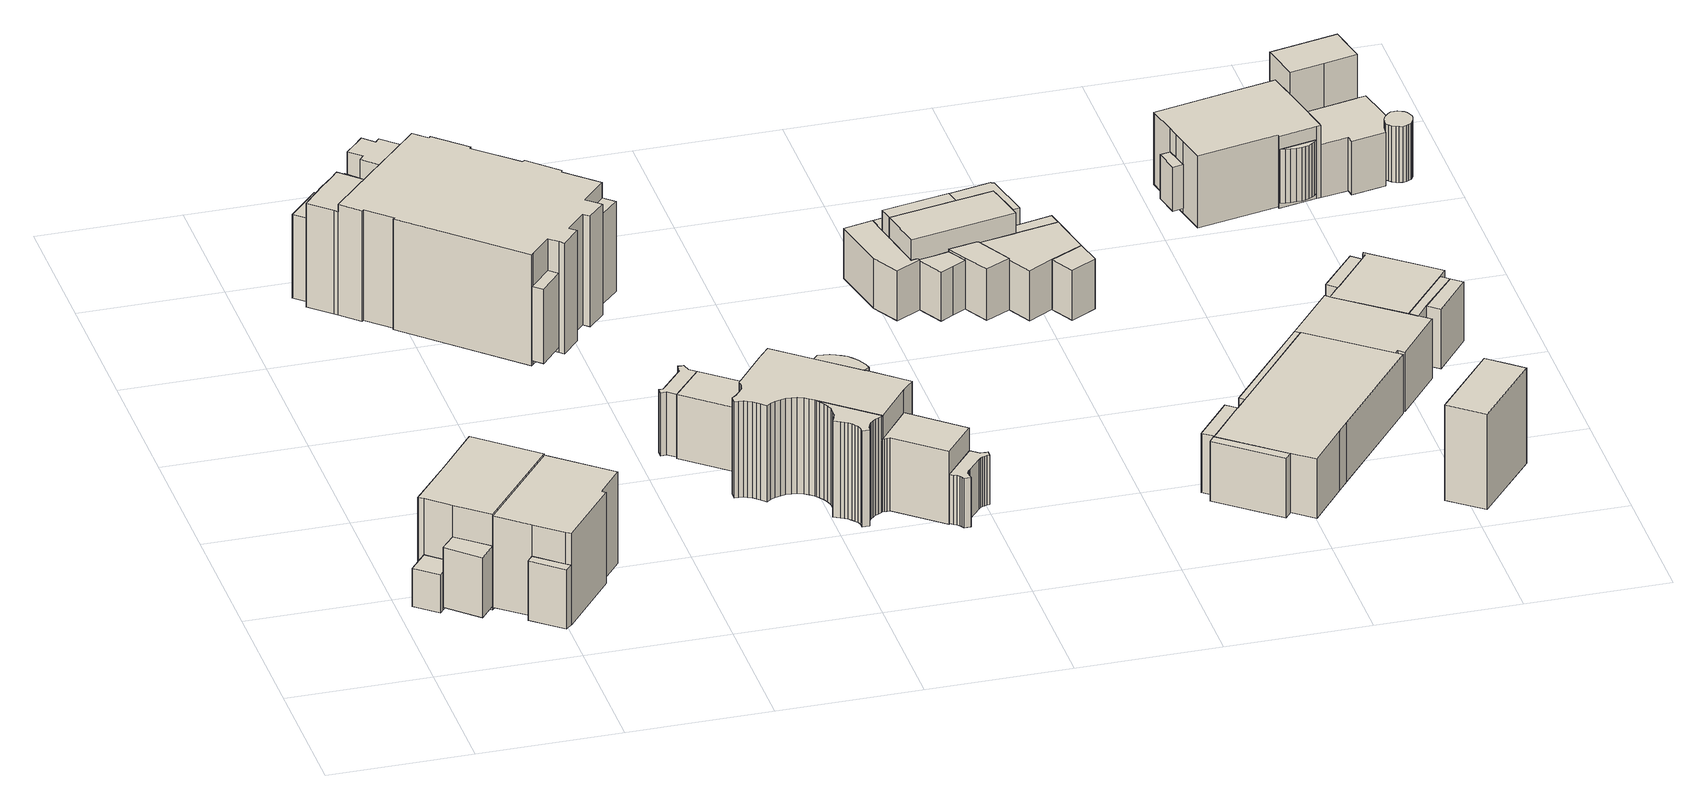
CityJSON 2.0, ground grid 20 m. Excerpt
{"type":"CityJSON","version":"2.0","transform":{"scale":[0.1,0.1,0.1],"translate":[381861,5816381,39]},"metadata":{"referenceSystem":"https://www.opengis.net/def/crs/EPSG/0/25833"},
"CityObjects":{
"building1":{"type":"Building","attributes":{"Gemeindeschluessel":"11000004","BezugspunktDach":"2200","function":"51009_1610","measuredHeight":9.04,"storeysAboveGround":0},"address":[{"country":"Germany","locality":"Berlin"}],"geometry":[{"type":"Solid","lod":"1","boundaries":[[[[0,1,2,3]],[[4,5,6,7]],[[4,7,3,2]],[[5,4,2,1]],[[6,5,1,0]],[[7,6,0,3]]]]}]},
"building2":{"type":"Building","attributes":{"Gemeindeschluessel":"11000004","function":"31001_1010"},"address":[{"country":"Germany","locality":"Berlin","thoroughfareNumber":"22A","thoroughfareName":"Douglasstraße"}],"children":["building2-1","building2-2"]},
"building2-1":{"type":"BuildingPart","attributes":{"BezugspunktDach":"2200","measuredHeight":15.73,"storeysAboveGround":3},"parents":["building2"],"geometry":[{"type":"MultiSurface","lod":"1","boundaries":[[[8,9,10,11,12,13,14]],[[15,16,17,18,19,20,21]],[[15,21,14,13]],[[16,15,13,12]],[[17,16,12,11]],[[18,17,11,10]],[[19,18,10,9]],[[22,23,24,25,20,19,9,8]],[[21,20,8,14]],[[25,24,23,22]]]}]},
"building2-2":{"type":"BuildingPart","attributes":{"BezugspunktDach":"2200","measuredHeight":5.68,"storeysAboveGround":3},"parents":["building2"],"geometry":[{"type":"Solid","lod":"1","boundaries":[[[[26,27,23,22,28]],[[25,24,29,30,31]],[[25,31,28,22]],[[29,24,23,27]],[[30,29,27,26]],[[31,30,26,28]],[[24,25,22,23]]]]}]},
"building3":{"type":"Building","attributes":{"Gemeindeschluessel":"11000004","function":"31001_1010"},"address":[{"country":"Germany","locality":"Berlin","thoroughfareNumber":"22","thoroughfareName":"Douglasstraße"}],"children":["building3-1","building3-2"]},
"building3-1":{"type":"BuildingPart","attributes":{"BezugspunktDach":"2200","measuredHeight":15.35,"storeysAboveGround":3},"parents":["building3"],"geometry":[{"type":"MultiSurface","lod":"1","boundaries":[[[32,33,34,35,36,37,38,39]],[[40,41,42,43,44,45,46,47]],[[40,47,39,38]],[[41,40,38,37]],[[42,41,37,36]],[[43,42,36,35]],[[44,43,35,34]],[[48,49,34,33]],[[45,44,50,51]],[[52,48,51,53,54,46,45,33,32]],[[47,46,32,39]],[[51,50,49,48]],[[54,53,51,48,52]]]}]},
"building3-2":{"type":"BuildingPart","attributes":{"BezugspunktDach":"2200","measuredHeight":8.91,"storeysAboveGround":3},"parents":["building3"],"geometry":[{"type":"MultiSurface","lod":"1","boundaries":[[[55,49,52,56]],[[53,50,57,58]],[[53,58,56,52]],[[57,50,49,55]],[[58,57,55,56]],[[50,51,48,49]],[[53,52,48,51]]]}]},
"building4":{"type":"Building","attributes":{"Gemeindeschluessel":"11000004","function":"31001_1010"},"address":[{"country":"Germany","locality":"Berlin","thoroughfareNumber":"30","thoroughfareName":"Douglasstraße"}],"children":["building4-1","building4-2","building4-3","building4-4","building4-5"]},
"building4-1":{"type":"BuildingPart","attributes":{"BezugspunktDach":"2200","measuredHeight":20.28,"storeysAboveGround":4},"parents":["building4"],"geometry":[{"type":"MultiSurface","lod":"1","boundaries":[[[59,60,61,62,63,64,65,66,67,68,69,70,71,72,73,74,75,76,77,78,79,80,81,82,83,84,85,86,87,88]],[[89,90,91,92,93,94,95,96,97,98,99,100,101,102,103,104,105,106,107,108,109,110,111,112,113,114,115,116,117,118]],[[119,120,88,87]],[[121,90,89,87,86]],[[122,121,86,85]],[[92,91,85,84]],[[93,92,84,83]],[[94,93,83,82]],[[95,94,82,81]],[[96,95,81,80]],[[97,96,80,79]],[[98,97,79,78]],[[99,98,78,77]],[[100,99,77,76]],[[101,100,76,75]],[[102,101,75,74]],[[103,102,74,73]],[[104,103,73,72]],[[105,104,72,71]],[[106,105,71,70]],[[107,106,70,69]],[[108,107,69,68]],[[109,108,68,67]],[[110,109,67,66]],[[111,110,66,65]],[[112,111,65,64]],[[113,112,64,63]],[[114,113,63,62]],[[115,114,62,61]],[[116,115,61,60]],[[117,116,60,59]],[[118,117,59,88]],[[89,118,120,119]],[[90,91,123,124,121]]]}]},
"building4-2":{"type":"BuildingPart","attributes":{"BezugspunktDach":"2200","measuredHeight":14.93,"storeysAboveGround":4},"parents":["building4"],"geometry":[{"type":"MultiSurface","lod":"1","boundaries":[[[125,126,127,128,129,130,131,132,133,134,135]],[[136,137,138,139,92,140,91,141,142,143,144]],[[136,144,135,134]],[[137,136,134,133]],[[138,137,133,132]],[[139,138,132,131]],[[92,139,131,130]],[[140,92,130,129]],[[91,140,129,128]],[[145,122,128,127]],[[146,145,127,126]],[[143,142,126,125]],[[144,143,125,135]],[[147,141,91,122,145]],[[142,141,145,146]]]}]},
"building4-3":{"type":"BuildingPart","attributes":{"BezugspunktDach":"2200","measuredHeight":17.2,"storeysAboveGround":4},"parents":["building4"],"geometry":[{"type":"MultiSurface","lod":"1","boundaries":[[[148,120,119,149,150,151,152,153,154,155,156]],[[157,158,159,160,161,90,162,89,118,163,164]],[[157,164,156,155]],[[165,166,155,154]],[[167,165,158,154,153]],[[160,159,153,152]],[[168,169,160,152,151]],[[90,121,168,151,150]],[[162,90,150,149]],[[89,162,149,119]],[[163,118,120,148]],[[164,163,148,156]],[[158,157,166,165]],[[159,170,158,165,167]],[[161,160,169,168]],[[161,171,168,121,90]],[[118,89,119,120]]]}]},
"building4-4":{"type":"BuildingPart","attributes":{"BezugspunktDach":"2200","measuredHeight":12.57,"storeysAboveGround":4},"parents":["building4"],"geometry":[{"type":"MultiSurface","lod":"1","boundaries":[[[166,167,172,173]],[[174,159,157,175]],[[174,175,173,172]],[[159,174,172,167]],[[175,157,166,173]],[[158,165,166,157]],[[159,167,165,158]]]}]},
"building4-5":{"type":"BuildingPart","attributes":{"BezugspunktDach":"2200","measuredHeight":11.52,"storeysAboveGround":4},"parents":["building4"],"geometry":[{"type":"MultiSurface","lod":"1","boundaries":[[[169,168,121,122,145,146,176,177]],[[178,179,180,123,124,181,182,183]],[[178,183,177,176]],[[179,178,176,146]],[[180,179,142,141,184]],[[123,180,145,141,91]],[[124,123,122,91,90,121]],[[181,124,90,161,168]],[[182,181,168,161,160]],[[183,182,169,177]],[[184,141,142,146,145]],[[91,141,145,122]],[[121,90,91,122]],[[121,168,161,90]],[[160,161,168,169]]]}]},
"building5":{"type":"Building","attributes":{"Gemeindeschluessel":"11000004","BezugspunktDach":"2200","function":"51009_1610","measuredHeight":11.13,"storeysAboveGround":0},"address":[{"country":"Germany","locality":"Berlin"}],"geometry":[{"type":"Solid","lod":"1","boundaries":[[[[185,186,187,188]],[[189,190,191,192]],[[189,192,188,187]],[[190,189,187,186]],[[191,190,186,185]],[[192,191,185,188]]]]}]},
"building6":{"type":"Building","attributes":{"Gemeindeschluessel":"11000004","BezugspunktDach":"2200","function":"51009_1610","measuredHeight":13.55,"storeysAboveGround":0},"address":[{"country":"Germany","locality":"Berlin"}],"geometry":[{"type":"Solid","lod":"1","boundaries":[[[[193,194,195,196]],[[197,198,199,200]],[[197,200,196,195]],[[198,197,195,194]],[[199,198,194,193]],[[200,199,193,196]]]]}]},
"building7":{"type":"Building","attributes":{"Gemeindeschluessel":"11000004","function":"31001_1010"},"address":[{"country":"Germany","locality":"Berlin","thoroughfareNumber":"15","thoroughfareName":"Douglasstraße"}],"children":["building7-1","building7-2","building7-3","building7-4","building7-5","building7-6","building7-7","building7-8"]},
"building7-1":{"type":"BuildingPart","attributes":{"BezugspunktDach":"2200","measuredHeight":15.2,"storeysAboveGround":3},"parents":["building7"],"geometry":[{"type":"MultiSurface","lod":"1","boundaries":[[[201,202,203,204,205,206,207,208,209,210,211,212,213,214,215,216,217,218,219,220,221,222,223,224,225,226,227,228,229,230,231,232,233,234,235]],[[236,237,238,239,240,241,242,243,244,245,246,247,248,249,250,251,252,253,254,255,256,257,258,259,260,261,262,263,264,265,266,267,268,269,270]],[[236,270,235,234]],[[237,236,234,233]],[[238,237,233,232]],[[239,238,232,231]],[[240,239,231,230]],[[241,240,230,229]],[[242,241,229,228]],[[243,242,228,227]],[[244,243,227,226]],[[245,244,226,225]],[[271,272,273,225,224]],[[246,245,273,274,275]],[[247,246,224,223]],[[276,277,223,222]],[[278,279,280,250,220,219]],[[252,251,219,218]],[[281,282,283,284,253,252,218,217]],[[255,254,216,215]],[[256,255,215,214]],[[257,256,214,213]],[[258,257,213,212]],[[259,258,212,211]],[[260,259,211,210]],[[261,260,210,209]],[[262,261,209,208]],[[263,262,208,207]],[[264,263,207,206]],[[265,264,206,205]],[[266,265,205,204]],[[267,266,204,203]],[[268,267,203,202]],[[269,268,202,201]],[[270,269,201,235]],[[275,274,273,272,271]],[[248,247,277,276]],[[249,248,222,221]],[[249,285,221,220,250]],[[251,250,280,279,278]],[[284,283,282,281]],[[253,217,216,254]]]}]},
"building7-2":{"type":"BuildingPart","attributes":{"BezugspunktDach":"2200","measuredHeight":14.32,"storeysAboveGround":3},"parents":["building7"],"geometry":[{"type":"MultiSurface","lod":"1","boundaries":[[[286,287,288,289,290,291,292,293,294,295,296,297,298,299,300,301,302,303,304,305,306,307,308,309,217,216]],[[253,310,311,312,313,314,315,316,317,318,319,320,321,322,323,324,325,326,327,328,329,330,331,332,333,254]],[[334,217,216,254,216,217]],[[335,281,217,309]],[[310,253,284,336]],[[311,310,309,308]],[[312,311,308,307]],[[313,312,307,306]],[[314,313,306,305]],[[315,314,305,304]],[[316,315,304,303]],[[317,316,303,302]],[[318,317,302,301]],[[319,318,301,300]],[[320,319,300,299]],[[321,320,299,298]],[[322,321,298,297]],[[323,322,297,296]],[[324,323,296,295]],[[325,324,295,294]],[[326,325,294,293]],[[327,326,293,292]],[[328,327,292,291]],[[329,328,291,290]],[[330,329,290,289]],[[331,330,289,288]],[[332,331,288,287]],[[333,332,287,286]],[[254,333,286,216]],[[253,254,216,217,334]],[[336,284,281,335]]]}]},
"building7-3":{"type":"BuildingPart","attributes":{"BezugspunktDach":"2200","measuredHeight":14.32,"storeysAboveGround":3},"parents":["building7"],"geometry":[{"type":"MultiSurface","lod":"1","boundaries":[[[221,220,337,338,339,340,341,342,343,344,345,346,347,222]],[[348,349,350,351,352,353,354,355,356,357,358,250,249,248]],[[359,276,222,347]],[[360,361,359,347,346]],[[350,362,361,346,345]],[[363,362,345,344]],[[364,365,363,344,343]],[[353,366,365,352,343,342]],[[354,367,366,368,342,341]],[[369,370,367,341,340]],[[356,371,370,355,340,339]],[[357,372,371,356,339,338]],[[373,372,338,337]],[[374,280,373,358,337,220]],[[220,250,220,221]],[[375,222,221,222]],[[348,248,376,276,359]],[[349,348,377,359,361,360]],[[349,361,362,350]],[[351,350,362,363]],[[352,351,363,365,364]],[[352,365,366,353]],[[353,368,366,367,354]],[[355,354,367,370,369]],[[355,370,371,356]],[[356,371,372,357]],[[358,357,372,373]],[[250,358,373,280,374]],[[378,249,250,220,221]],[[248,249,221,222,375]]]}]},
"building7-4":{"type":"BuildingPart","attributes":{"BezugspunktDach":"2200","measuredHeight":9.64,"storeysAboveGround":3},"parents":["building7"],"geometry":[{"type":"MultiSurface","lod":"1","boundaries":[[[379,380,381,273,272,382,383]],[[384,275,274,385,386,387,388]],[[384,388,389,390]],[[275,384,382,272]],[[385,274,273,381]],[[386,385,381,380]],[[387,386,380,379]],[[388,387,379,383]],[[390,389,383,382]],[[275,272,273,274]]]}]},
"building7-5":{"type":"BuildingPart","attributes":{"BezugspunktDach":"2200","measuredHeight":9.44,"storeysAboveGround":3},"parents":["building7"],"geometry":[{"type":"MultiSurface","lod":"1","boundaries":[[[391,392,383,382,393,394,395,396,397,398]],[[399,400,401,402,403,390,389,404,405,406]],[[399,406,398,397]],[[400,399,397,396]],[[401,400,396,395]],[[402,401,395,394]],[[403,402,394,393]],[[390,403,393,382]],[[404,389,383,392]],[[405,404,392,391]],[[406,405,391,398]],[[389,390,382,383,407]]]}]},
"building7-6":{"type":"BuildingPart","attributes":{"BezugspunktDach":"2200","measuredHeight":10.95,"storeysAboveGround":3},"parents":["building7"],"geometry":[{"type":"MultiSurface","lod":"1","boundaries":[[[408,409,410,411,412,282,335]],[[283,413,414,415,416,417,336]],[[413,283,282,412]],[[418,419,412,411]],[[414,413,420,421,422]],[[415,414,411,410]],[[416,415,410,409]],[[417,416,409,408]],[[336,417,408,335]],[[283,284,281,282]],[[336,335,281,284]],[[422,421,420,419,418]]]}]},
"building7-7":{"type":"BuildingPart","attributes":{"BezugspunktDach":"2200","measuredHeight":7.41,"storeysAboveGround":3},"parents":["building7"],"geometry":[{"type":"MultiSurface","lod":"1","boundaries":[[[423,424,425,426,427,428,429,430,431,432,433,434,435,436,437,438,439,440,441,442,419,418]],[[421,443,444,445,446,447,448,449,450,451,452,453,454,455,456,457,458,459,460,461,462,422]],[[443,421,419,442]],[[444,443,442,441]],[[445,444,441,440]],[[446,445,440,439]],[[447,446,439,438]],[[448,447,438,437]],[[449,448,437,436]],[[450,449,436,435]],[[451,450,435,434]],[[452,451,434,433]],[[453,452,433,432]],[[454,453,432,431]],[[455,454,431,430]],[[456,455,430,429]],[[457,456,429,428]],[[458,457,428,427]],[[459,458,427,426]],[[460,459,426,425]],[[461,460,425,424]],[[462,461,424,423]],[[422,462,423,418]],[[421,422,463,418,419]]]}]},
"building7-8":{"type":"BuildingPart","attributes":{"BezugspunktDach":"2200","measuredHeight":2.88,"storeysAboveGround":3},"parents":["building7"],"geometry":[{"type":"MultiSurface","lod":"1","boundaries":[[[276,359,361,362,363,365,366,367,370,371,372,373,280,279,464,465,466,467,468,469,470,471,472,473,474,475,476,477,478,479,480,481,482,483,484,485,277]],[[486,487,488,489,490,491,492,493,494,495,496,497,498,499,500,501,502,503,504,505,506,507,251,250,358,357,356,355,354,353,352,351,350,349,348,248,247]],[[486,247,277,485]],[[487,486,485,484]],[[488,487,484,483]],[[489,488,483,482]],[[490,489,482,481]],[[491,490,481,480]],[[492,491,480,479]],[[493,492,479,478]],[[494,493,478,477]],[[495,494,477,476]],[[496,495,476,475]],[[497,496,475,474]],[[498,497,474,473]],[[499,498,473,472]],[[500,499,472,471]],[[501,500,471,470]],[[502,501,470,469]],[[503,502,469,468]],[[504,503,468,467]],[[505,504,467,466]],[[506,505,466,465]],[[507,506,465,464]],[[251,507,464,279]],[[251,279,251,250]],[[358,250,280,250,358,373]],[[357,358,508,358,357,372]],[[357,372,357,356]],[[356,509,356,355]],[[354,355,370,355,354,367]],[[352,353,366,353,352,510]],[[351,352,351,363]],[[350,362,350,349]],[[349,361,349,348]],[[247,248,247,277]],[[250,251,279,280]],[[373,372,357,358,508]],[[356,357,372,371]],[[355,356,509,371,370]],[[353,354,367,366]],[[510,352,353,366,365]],[[365,363,351,352]],[[350,351,511,363,362]],[[349,350,362,361]],[[348,349,361,359]],[[248,348,359,276]],[[276,277,247,248]]]}]},
"building8":{"type":"Building","attributes":{"Gemeindeschluessel":"11000004","function":"31001_1010"},"address":[{"country":"Germany","locality":"Berlin","thoroughfareNumber":"16","thoroughfareName":"Bettinastraße"}],"children":["building8-1","building8-2","building8-3","building8-4","building8-5","building8-6","building8-7","building8-8","building8-9","building8-10"]},
"building8-1":{"type":"BuildingPart","attributes":{"BezugspunktDach":"2200","measuredHeight":10.4,"storeysAboveGround":3},"parents":["building8"],"geometry":[{"type":"MultiSurface","lod":"1","boundaries":[[[512,513,514,515,516,517,518]],[[519,520,521,522,523,524,525]],[[526,527,519,517,516]],[[521,528,526,529,516,515]],[[522,521,515,514]],[[530,531,522,514,513]],[[524,532,533,534,535,536,535,537,538,539,540,541,542,530,513,512]],[[543,532,524,512,518]],[[518,517,519,525]],[[544,520,519,527,526]],[[520,529,526,528,521]],[[523,522,531,530]],[[523,530,542,541]],[[545,533,532,524]],[[545,536,535,534]],[[546,537,535,536]],[[546,541,540,539,538]],[[525,524,532,543]]]}]},
"building8-2":{"type":"BuildingPart","attributes":{"BezugspunktDach":"2200","measuredHeight":10.4,"storeysAboveGround":3},"parents":["building8"],"geometry":[{"type":"MultiSurface","lod":"1","boundaries":[[[518,517,547,548]],[[549,519,525,550]],[[551,552,553,554,555,548,547]],[[527,552,547,517]],[[550,554,543,525,518,548]],[[550,555,554,553,556]],[[549,556,553,552,551]],[[519,549,552,527]],[[517,518,525,519]],[[525,543,554,550]]]}]},
"building8-3":{"type":"BuildingPart","attributes":{"BezugspunktDach":"2200","measuredHeight":7.51,"storeysAboveGround":3},"parents":["building8"],"geometry":[{"type":"MultiSurface","lod":"1","boundaries":[[[557,558,559,560,561,530,542]],[[562,563,564,565,566,567,568]],[[562,568,541,523,530]],[[564,563,561,560]],[[566,565,559,558]],[[567,566,558,557]],[[542,530,523,541]],[[563,562,530,561]],[[564,560,559,565]],[[569,568,567,557,542]]]}]},
"building8-4":{"type":"BuildingPart","attributes":{"BezugspunktDach":"2200","measuredHeight":7.49,"storeysAboveGround":3},"parents":["building8"],"geometry":[{"type":"MultiSurface","lod":"1","boundaries":[[[554,553,570,571]],[[572,573,574,575]],[[572,575,571,570]],[[574,573,556,550,554]],[[573,572,570,553]],[[553,554,550,556]],[[575,574,554,571]]]}]},
"building8-5":{"type":"BuildingPart","attributes":{"BezugspunktDach":"2200","measuredHeight":7.48,"storeysAboveGround":3},"parents":["building8"],"geometry":[{"type":"MultiSurface","lod":"1","boundaries":[[[576,577,578,533,532,554,571,579]],[[575,574,580,581,582,583,584,585]],[[575,585,579,571]],[[580,574,550,525,524,532]],[[581,580,524,545]],[[586,534,581,533,578]],[[583,582,578,577]],[[584,583,577,576]],[[585,584,576,579]],[[575,571,554,574]],[[532,524,525,543]],[[554,543,525,550]],[[545,524,532,533]],[[582,581,534,586]]]}]},
"building8-6":{"type":"BuildingPart","attributes":{"BezugspunktDach":"2200","measuredHeight":8.03,"storeysAboveGround":3},"parents":["building8"],"geometry":[{"type":"MultiSurface","lod":"1","boundaries":[[[586,587,588,589,537,535,534]],[[590,591,592,593,594,582,581]],[[590,581,545,536]],[[591,590,536,546]],[[593,592,589,588]],[[594,593,588,587]],[[582,594,587,586]],[[536,545,534,535]],[[546,536,535,537]],[[592,591,537,589]],[[595,581,582,586,534]]]}]},
"building8-7":{"type":"BuildingPart","attributes":{"BezugspunktDach":"2200","measuredHeight":7.71,"storeysAboveGround":3},"parents":["building8"],"geometry":[{"type":"MultiSurface","lod":"1","boundaries":[[[596,597,598,540,539]],[[568,567,599,592,591]],[[568,591,537,546,541,542]],[[557,542,540,598]],[[599,567,598,597]],[[592,599,597,596]],[[600,537,589,592,596,539]],[[542,541,546,537,539,540]],[[567,568,542,557]],[[591,592,589,537,600]]]}]},
"building8-8":{"type":"BuildingPart","attributes":{"BezugspunktDach":"2200","measuredHeight":7.51,"storeysAboveGround":3},"parents":["building8"],"geometry":[{"type":"MultiSurface","lod":"1","boundaries":[[[530,561,601,531]],[[602,563,562,603]],[[602,603,531,601]],[[563,602,601,561]],[[603,562,523,522,531]],[[562,563,561,530]],[[530,531,522,523]]]}]},
"building8-9":{"type":"BuildingPart","attributes":{"BezugspunktDach":"2200","measuredHeight":7.51,"storeysAboveGround":3},"parents":["building8"],"geometry":[{"type":"Solid","lod":"1","boundaries":[[[[604,605,560,559]],[[564,606,607,565]],[[606,564,560,605]],[[607,606,605,604]],[[565,607,604,559]],[[565,559,560,564]]]]}]},
"building8-10":{"type":"BuildingPart","attributes":{"BezugspunktDach":"2200","measuredHeight":7.53,"storeysAboveGround":3},"parents":["building8"],"geometry":[{"type":"MultiSurface","lod":"1","boundaries":[[[570,553,552,527,526,528,608,609,610,611,612,613]],[[614,615,616,617,618,619,620,621,622,573,572,623]],[[614,623,613,612]],[[615,614,612,611]],[[616,615,611,610]],[[617,616,610,609]],[[618,617,609,608]],[[619,618,608,528]],[[620,619,521,520]],[[621,620,526,520,519,624]],[[622,621,527,519,549,552]],[[553,573,553,570]],[[623,572,570,613]],[[520,521,528,526]],[[624,519,520,526,527]],[[552,549,519,527]],[[572,573,553,570]]]}]},
"building9":{"type":"Building","attributes":{"Gemeindeschluessel":"11000004","function":"31001_1010"},"address":[{"country":"Germany","locality":"Berlin","thoroughfareNumber":"13, 13A","thoroughfareName":"Douglasstraße"}],"children":["building9-1","building9-2","building9-3","building9-4","building9-5","building9-6","building9-7","building9-8","building9-9"]},
"building9-1":{"type":"BuildingPart","attributes":{"BezugspunktDach":"2200","measuredHeight":8.85,"storeysAboveGround":3},"parents":["building9"],"geometry":[{"type":"Solid","lod":"1","boundaries":[[[[625,626,627,628,629,630,631,632,633,634,635,636]],[[637,638,639,640,641,642,643,644,645,646,647,648]],[[637,648,636,635]],[[639,638,634,633]],[[640,639,633,632]],[[643,642,630,629]],[[644,643,629,628]],[[645,644,628,627]],[[646,645,627,626]],[[647,646,626,625]],[[638,637,635,634]],[[641,640,632,631]],[[642,641,631,630]],[[625,636,648,647]]]]}]},
"building9-2":{"type":"BuildingPart","attributes":{"BezugspunktDach":"2200","measuredHeight":8.91,"storeysAboveGround":3},"parents":["building9"],"geometry":[{"type":"Solid","lod":"1","boundaries":[[[[649,650,651,652,653,654,655,656,657,658]],[[659,660,661,662,663,664,665,666,667,668]],[[659,668,658,657]],[[660,659,657,656]],[[662,661,655,654]],[[663,662,654,653]],[[664,663,653,652]],[[665,664,652,651]],[[666,665,651,650]],[[650,666,650,649]],[[668,658,649,658]],[[661,660,656,655]],[[667,666,650,649]],[[649,658,668,667]]]]}]},
"building9-3":{"type":"BuildingPart","attributes":{"BezugspunktDach":"2200","measuredHeight":8.85,"storeysAboveGround":3},"parents":["building9"],"geometry":[{"type":"Solid","lod":"1","boundaries":[[[[635,634,669,670]],[[671,638,637,672]],[[671,672,670,669]],[[638,671,669,634]],[[672,637,635,670]],[[637,638,634,635]]]]}]},
"building9-4":{"type":"BuildingPart","attributes":{"BezugspunktDach":"2200","measuredHeight":8.89,"storeysAboveGround":3},"parents":["building9"],"geometry":[{"type":"MultiSurface","lod":"1","boundaries":[[[673,674,675,650,649]],[[666,676,677,678,667]],[[676,666,650,675]],[[678,677,674,673]],[[666,667,649,650,679]],[[677,676,675,674]],[[673,649,667,678]]]}]},
"building9-5":{"type":"BuildingPart","attributes":{"BezugspunktDach":"2200","measuredHeight":8.89,"storeysAboveGround":3},"parents":["building9"],"geometry":[{"type":"Solid","lod":"1","boundaries":[[[[680,681,675,674]],[[676,682,683,677]],[[682,676,675,681]],[[683,682,681,680]],[[677,683,680,674]],[[676,677,674,675]]]]}]},
"building9-6":{"type":"BuildingPart","attributes":{"BezugspunktDach":"2200","measuredHeight":8.89,"storeysAboveGround":3},"parents":["building9"],"geometry":[{"type":"MultiSurface","lod":"1","boundaries":[[[630,684,685,686,673,658,687,688]],[[689,668,678,690,691,692,642,693]],[[689,693,688,687]],[[668,689,687,658]],[[690,678,673,686]],[[691,690,686,685]],[[692,691,685,684]],[[642,692,684,630]],[[630,642,630,631]],[[668,658,649,667]],[[678,667,649,673]],[[642,630,631,641]],[[693,641,631,688]]]}]},
"building9-7":{"type":"BuildingPart","attributes":{"BezugspunktDach":"2200","measuredHeight":8.89,"storeysAboveGround":3},"parents":["building9"],"geometry":[{"type":"MultiSurface","lod":"1","boundaries":[[[632,631,688,694]],[[693,641,640,695]],[[693,695,694,688]],[[631,641,631,632]],[[695,640,632,694]],[[696,640,641,631,632]]]}]},
"building9-8":{"type":"BuildingPart","attributes":{"BezugspunktDach":"2200","measuredHeight":8.91,"storeysAboveGround":3},"parents":["building9"],"geometry":[{"type":"MultiSurface","lod":"1","boundaries":[[[657,656,655,697,698]],[[699,661,660,659,700]],[[699,700,698,697]],[[661,699,697,655]],[[655,701,655,656]],[[659,660,656,657]],[[700,659,657,698]],[[660,661,701,655,656]]]}]},
"building9-9":{"type":"BuildingPart","attributes":{"BezugspunktDach":"2200","measuredHeight":8.85,"storeysAboveGround":3},"parents":["building9"],"geometry":[{"type":"Solid","lod":"1","boundaries":[[[[702,625,636,703]],[[648,647,704,705]],[[648,705,703,636]],[[704,647,625,702]],[[705,704,702,703]],[[636,625,647,648]]]]}]},
"building10":{"type":"Building","attributes":{"Gemeindeschluessel":"11000004","BezugspunktDach":"2200","function":"31001_2463","measuredHeight":15.72,"storeysAboveGround":1},"address":[{"country":"Germany","locality":"Berlin","thoroughfareNumber":"11 (1)","thoroughfareName":"Douglasstraße"}],"geometry":[{"type":"Solid","lod":"1","boundaries":[[[[706,707,708,709,710]],[[711,712,713,714,715]],[[711,715,710,709]],[[712,711,709,708]],[[713,712,708,707]],[[714,713,707,706]],[[715,714,706,710]]]]}]},
"building11":{"type":"Building","attributes":{"Gemeindeschluessel":"11000004","function":"31001_1010"},"address":[{"country":"Germany","locality":"Berlin","thoroughfareNumber":"14","thoroughfareName":"Bettinastraße"}],"children":["building11-1","building11-2","building11-3","building11-4","building11-5","building11-6","building11-7"]},
"building11-1":{"type":"BuildingPart","attributes":{"BezugspunktDach":"2200","measuredHeight":13.98,"storeysAboveGround":2},"parents":["building11"],"geometry":[{"type":"MultiSurface","lod":"1","boundaries":[[[716,717,718,719,720,721,722,723,724,725,726,727,728]],[[729,730,731,732,733,734,735,736,737,738,739,740,741]],[[729,741,728,727]],[[742,743,727,726]],[[744,745,746,725]],[[747,748,744,731,725,724]],[[733,732,724,723]],[[734,733,723,722]],[[735,734,722,721],[749,750,751,752]],[[736,735,721,720]],[[737,736,720,719]],[[738,737,719,718]],[[753,754,718,717]],[[739,738,754,755,756]],[[740,739,717,716],[757,758,753,756]],[[741,740,716,728]],[[730,759,729,743,742]],[[730,726,746,760]],[[731,760,745,744]],[[732,761,748,747]],[[761,731,744,748]],[[751,750,749,752]],[[756,755,754,753]],[[753,758,757,756]]]}]},
"building11-2":{"type":"BuildingPart","attributes":{"BezugspunktDach":"2200","measuredHeight":17.09,"storeysAboveGround":2},"parents":["building11"],"geometry":[{"type":"MultiSurface","lod":"1","boundaries":[[[762,763,764,765,766,767]],[[768,769,770,771,772,773]],[[768,773,767,766]],[[769,768,766,765]],[[770,769,765,764]],[[774,775,764,763]],[[745,774,771,763,762]],[[773,772,760,730,776,777,742,726,746,762,767]],[[771,770,775,774]],[[772,771,774,745]],[[746,726,730,760]],[[742,777,776,730]]]}]},
"building11-3":{"type":"BuildingPart","attributes":{"BezugspunktDach":"2200","measuredHeight":8.46,"storeysAboveGround":2},"parents":["building11"],"geometry":[{"type":"MultiSurface","lod":"1","boundaries":[[[748,747,778,779,780,781,782,783,784,785,786,787,788,775,745]],[[770,789,790,791,792,793,794,795,796,797,798,799,800,801,772]],[[789,770,775,788]],[[790,789,788,787]],[[791,790,787,786]],[[792,791,786,802,803,785]],[[793,792,785,803,804]],[[794,793,804,805]],[[795,794,805,806]],[[796,795,806,807]],[[797,796,781,807,808]],[[798,797,780,779]],[[799,798,779,778]],[[800,799,778,747]],[[801,800,732,761]],[[772,801,748,761,731,760]],[[770,771,774,775]],[[772,745,774,771]],[[785,803,802,786]],[[804,803,785,784,809]],[[805,804,784,783]],[[806,805,783,782]],[[807,806,782,781]],[[808,807,781,780]],[[761,732,747,748]],[[760,731,744,745]],[[744,731,761,748]]]}]},
"building11-4":{"type":"BuildingPart","attributes":{"BezugspunktDach":"2200","measuredHeight":8.44,"storeysAboveGround":2},"parents":["building11"],"geometry":[{"type":"MultiSurface","lod":"1","boundaries":[[[810,811,812,813,814,815,816,817,818,819,820,821,822,823,824,825,826,827,828,829,830,831,832,833,834,835]],[[807,806,805,804,803,802,836,837,838,839,840,841,842,843,844,845,846,847,848,849,850,851,852,853,854,808]],[[782,781,834,833]],[[804,784,783,832,831]],[[785,784,831,830]],[[802,786,785,855,830,829]],[[836,802,829,828]],[[837,836,828,827]],[[838,837,827,826]],[[839,838,826,825]],[[840,839,825,824]],[[841,840,824,823]],[[842,841,823,822]],[[843,842,822,821]],[[844,843,821,820]],[[845,844,820,819]],[[846,845,819,818]],[[847,846,818,817]],[[848,847,817,816]],[[849,848,816,815]],[[850,849,815,814]],[[851,850,814,813]],[[852,851,813,812]],[[853,852,812,811]],[[854,853,811,810]],[[808,854,810,835]],[[808,856,780,781,807]],[[806,807,781,782]],[[806,857,782,783,805]],[[805,783,784,804]],[[803,804,858,784,785]],[[803,855,785,786,802]]]}]},
"building11-5":{"type":"BuildingPart","attributes":{"BezugspunktDach":"2200","measuredHeight":8.12,"storeysAboveGround":2},"parents":["building11"],"geometry":[{"type":"Solid","lod":"1","boundaries":[[[[743,742,777,859,860]],[[861,776,730,729,862]],[[861,862,860,859]],[[776,861,859,777]],[[862,729,743,860]],[[776,777,742,730]],[[729,730,742,743]]]]}]},
"building11-6":{"type":"BuildingPart","attributes":{"BezugspunktDach":"2200","measuredHeight":8,"storeysAboveGround":2},"parents":["building11"],"geometry":[{"type":"Solid","lod":"1","boundaries":[[[[863,864,865,866,867,868,869,870,752,751]],[[749,871,872,873,874,875,876,877,878,750]],[[871,749,752,870]],[[872,871,870,869]],[[873,872,869,868]],[[874,873,868,867]],[[875,874,867,866]],[[876,875,866,865]],[[877,876,865,864]],[[878,877,864,863]],[[750,878,863,751]],[[750,751,752,749]]]]}]},
"building11-7":{"type":"BuildingPart","attributes":{"BezugspunktDach":"2200","measuredHeight":6.66,"storeysAboveGround":2},"parents":["building11"],"geometry":[{"type":"MultiSurface","lod":"1","boundaries":[[[879,754,758,880]],[[757,755,881,882]],[[757,882,880,758]],[[881,755,754,879]],[[882,881,879,880]],[[755,756,753,754]],[[757,883,758,753,756]]]}]}
},
"vertices":[
[82,58,132],[102,83,132],[59,119,132],[40,97,132],[59,119,42],[102,83,42],[82,58,42],[40,97,42],
[28,145,179],[59,119,179],[102,83,179],[207,212,179],[126,280,179],[74,215,179],[21,150,179],[74,215,36],[126,280,36],[207,212,36],[102,83,36],[59,119,36],[28,145,36],[21,150,36],[28,145,95],[59,119,95],[59,119,38],[28,145,38],
[35,90,95],[40,97,95],[4,116,95],[40,97,38],[35,90,38],[4,116,38],
[145,48,177],[182,18,177],[188,13,177],[259,101,177],[254,105,177],[287,146,177],[207,212,177],[102,83,177],[207,212,40],[287,146,40],[254,105,40],[259,101,40],[188,13,40],[182,18,40],[145,48,40],[102,83,40],[182,18,130],[188,13,130],[188,13,41],[182,18,41],[145,48,130],[145,48,41],[145,48,49],
[179,3,130],[137,38,130],[179,3,41],[137,38,41],
[137,833,196],[139,835,196],[172,805,196],[170,803,196],[317,668,196],[320,671,196],[348,702,196],[360,691,196],[366,685,196],[390,712,196],[381,720,196],[408,749,196],[416,742,196],[439,766,196],[434,771,196],[420,783,196],[453,819,196],[410,858,196],[411,862,196],[372,899,196],[368,897,196],[312,947,196],[314,950,196],[271,989,196],[269,986,196],[250,1003,196],[210,961,196],[171,920,196],[113,859,196],[111,857,196],[113,859,30],[171,920,30],[210,961,30],[250,1003,30],[269,986,30],[271,989,30],[314,950,30],[312,947,30],[368,897,30],[372,899,30],[411,862,30],[410,858,30],[453,819,30],[420,783,30],[434,771,30],[439,766,30],[416,742,30],[408,749,30],[381,720,30],[390,712,30],[366,685,30],[360,691,30],[348,702,30],[320,671,30],[317,668,30],[170,803,30],[172,805,30],[139,835,30],[137,833,30],[111,857,30],[113,859,185],[111,857,185],[171,920,145],[210,961,145],[210,961,29],[171,920,29],
[184,999,175],[180,994,175],[178,992,175],[210,961,175],[243,970,175],[250,1003,175],[215,1035,175],[209,1028,175],[194,1043,175],[180,1028,175],[167,1014,175],[180,1028,30],[194,1043,30],[209,1028,30],[215,1035,30],[243,970,30],[178,992,30],[180,994,30],[184,999,30],[167,1014,30],[178,992,145],[180,994,145],[178,992,92],
[107,861,185],[193,842,185],[171,920,185],[136,953,185],[133,950,185],[127,943,185],[107,922,185],[85,897,185],[77,888,185],[85,897,30],[107,922,30],[127,943,30],[133,950,30],[136,953,30],[193,842,30],[107,861,30],[77,888,30],[107,922,155],[85,897,155],[127,943,155],[136,953,145],[133,950,145],[111,926,30],[136,953,116],
[108,960,155],[66,914,155],[108,960,30],[66,914,30],
[163,1011,145],[118,963,145],[163,1011,29],[180,994,29],[178,992,29],[136,953,29],[133,950,29],[118,963,29],[178,992,34],
[330,656,149],[360,691,149],[348,702,149],[317,668,149],[348,702,38],[360,691,38],[330,656,38],[317,668,38],
[434,771,173],[468,805,173],[453,819,173],[420,783,173],[453,819,38],[468,805,38],[434,771,38],[420,783,38],
[487,284,171],[493,283,171],[498,281,171],[504,278,171],[508,274,171],[512,270,171],[519,263,171],[525,268,171],[532,271,171],[540,273,171],[547,275,171],[555,274,171],[562,273,171],[570,270,171],[576,266,171],[582,261,171],[656,200,171],[699,255,171],[715,273,171],[664,316,171],[664,315,171],[608,361,171],[558,402,171],[541,382,171],[500,330,171],[501,326,171],[501,322,171],[500,318,171],[499,314,171],[493,306,171],[490,303,171],[488,300,171],[484,297,171],[481,295,171],[481,284,171],[481,295,27],[484,297,27],[488,300,27],[490,303,27],[493,306,27],[499,314,27],[500,318,27],[501,322,27],[501,326,27],[500,330,27],[541,382,27],[558,402,27],[608,361,27],[664,315,27],[664,316,27],[715,273,27],[699,255,27],[656,200,27],[582,261,27],[576,266,27],[570,270,27],[562,273,27],[555,274,27],[547,275,27],[540,273,27],[532,271,27],[525,268,27],[519,263,27],[512,270,27],[508,274,27],[504,278,27],[498,281,27],[493,283,27],[487,284,27],[481,284,27],[541,382,117],[541,382,130],[500,330,130],[500,330,34],[541,382,34],[608,361,56],[558,402,56],[715,273,47],[715,273,56],[664,316,56],[656,200,137],[699,255,137],[699,255,28],[656,200,28],[664,315,99],
[587,255,171],[591,249,171],[594,242,171],[596,234,171],[596,226,171],[596,219,171],[593,211,171],[590,204,171],[599,199,171],[604,197,171],[608,194,171],[612,190,171],[615,186,171],[618,182,171],[620,177,171],[620,170,171],[630,170,171],[631,176,171],[633,181,171],[636,186,171],[640,190,171],[644,194,171],[649,196,171],[654,198,171],[654,198,27],[649,196,27],[644,194,27],[640,190,27],[636,186,27],[633,181,27],[631,176,27],[630,170,27],[620,170,27],[620,177,27],[618,182,27],[615,186,27],[612,190,27],[608,194,27],[604,197,27],[599,199,27],[590,204,27],[593,211,27],[596,219,27],[596,226,27],[596,234,27],[594,242,27],[591,249,27],[587,255,27],[656,200,96],[654,198,137],[654,198,28],
[671,321,171],[669,329,171],[666,336,171],[662,343,171],[657,349,171],[652,355,171],[645,359,171],[638,363,171],[631,366,171],[623,367,171],[615,368,171],[615,368,27],[623,367,27],[631,366,27],[638,363,27],[645,359,27],[652,355,27],[657,349,27],[662,343,27],[666,336,27],[669,329,27],[671,321,27],[615,368,56],[623,367,46],[623,367,56],[631,366,56],[638,363,56],[645,359,43],[645,359,56],[652,355,56],[657,349,56],[652,355,55],[662,343,54],[662,343,56],[666,336,56],[669,329,56],[671,321,56],[664,316,38],[608,361,39],[608,361,55],[615,368,46],[664,315,113],
[495,337,130],[497,335,130],[499,332,130],[474,437,130],[433,388,130],[474,437,34],[499,332,34],[497,335,34],[495,337,34],[433,388,34],[433,388,36],[474,437,36],
[414,397,130],[422,397,130],[464,445,130],[461,455,130],[453,456,130],[452,444,130],[420,406,130],[414,406,130],[420,406,36],[452,444,36],[453,456,36],[461,455,36],[464,445,36],[422,397,36],[414,397,36],[414,406,36],[433,388,79],
[658,198,137],[661,198,137],[665,198,137],[729,145,137],[770,195,137],[770,195,28],[729,145,28],[665,198,28],[661,198,28],[658,198,28],[729,145,103],[770,195,103],[770,195,75],[770,195,29],[729,145,29],
[734,141,103],[738,139,103],[741,136,103],[743,133,103],[745,130,103],[754,130,103],[753,136,103],[753,139,103],[753,142,103],[754,144,103],[756,147,103],[758,149,103],[776,170,103],[779,173,103],[782,175,103],[785,176,103],[789,177,103],[792,177,103],[792,185,103],[781,186,103],[781,186,29],[792,185,29],[792,177,29],[789,177,29],[785,176,29],[782,175,29],[779,173,29],[776,170,29],[758,149,29],[756,147,29],[754,144,29],[753,142,29],[753,139,29],[753,136,29],[754,130,29],[745,130,29],[743,133,29],[741,136,29],[738,139,29],[734,141,29],[729,145,70],
[740,302,56],[704,332,56],[714,345,56],[716,351,56],[717,358,56],[717,364,56],[716,371,56],[713,377,56],[710,383,56],[706,388,56],[701,392,56],[680,411,56],[675,415,56],[669,418,56],[662,420,56],[656,421,56],[649,421,56],[642,420,56],[636,418,56],[630,415,56],[618,401,56],[582,431,56],[582,431,27],[618,401,27],[630,415,27],[636,418,27],[642,420,27],[649,421,27],[656,421,27],[662,420,27],[669,418,27],[675,415,27],[680,411,27],[701,392,27],[706,388,27],[710,383,27],[713,377,27],[716,371,27],[717,364,27],[717,358,27],[716,351,27],[714,345,27],[704,332,27],[740,302,27],[671,321,36],[666,336,39],[645,359,42],[638,363,32],
[825,673,134],[973,702,134],[970,719,134],[962,755,134],[960,763,134],[907,753,134],[813,735,134],[907,753,30],[960,763,30],[962,755,30],[970,719,30],[973,702,30],[825,673,30],[813,735,30],[960,763,104],[907,753,104],[962,755,104],[960,763,67],[973,702,104],[970,719,104],[825,673,104],[834,675,104],[834,675,102],[856,679,102],[856,679,30],[878,684,102],[878,684,58],[878,684,106],[919,692,106],[919,692,30],[919,692,104],[813,735,104],[960,763,96],[834,675,30],[878,684,30],
[903,773,134],[809,755,134],[903,773,30],[809,755,30],[903,773,51],[903,773,104],[857,764,104],[809,755,104],[809,755,100],[857,764,30],
[947,640,104],[965,606,104],[1000,626,104],[1046,650,104],[1033,714,104],[973,702,29],[1033,714,29],[1046,650,29],[1000,626,29],[965,606,29],[947,640,29],[919,692,29],[919,692,102],
[853,792,104],[804,782,104],[853,792,29],[857,764,29],[809,755,29],[804,782,29],
[780,690,104],[801,652,104],[836,671,104],[763,773,104],[825,673,29],[834,675,29],[836,671,29],[801,652,29],[780,690,29],[763,773,29],[836,671,102],
[855,636,102],[874,647,102],[893,657,102],[856,679,29],[878,684,29],[893,657,29],[874,647,29],[855,636,29],[834,675,100],
[893,657,106],[912,622,106],[947,640,106],[912,622,29],[878,684,39],
[1029,732,104],[1029,732,29],[970,719,29],
[1018,593,104],[1054,613,104],[1054,613,29],[1018,593,29],
[995,762,104],[980,831,104],[977,831,104],[976,833,104],[856,808,104],[851,803,104],[856,808,29],[976,833,29],[977,831,29],[980,831,29],[995,762,29],[962,755,29],[960,763,29],[907,753,29],[903,773,29],[851,803,29],[907,753,50],
[1164,70,108],[1193,47,108],[1240,107,108],[1254,125,108],[1370,270,108],[1362,276,108],[1258,358,108],[1144,216,108],[1129,197,108],[1129,198,108],[1082,138,108],[1080,137,108],[1082,138,19],[1129,198,19],[1129,197,19],[1144,216,19],[1258,358,19],[1362,276,19],[1370,270,19],[1254,125,19],[1240,107,19],[1193,47,19],[1164,70,19],[1080,137,19],
[1404,366,108],[1468,445,108],[1478,458,108],[1389,529,108],[1387,525,108],[1390,523,108],[1383,514,108],[1335,454,108],[1334,454,108],[1318,434,108],[1334,454,19],[1335,454,19],[1383,514,19],[1390,523,19],[1387,525,19],[1389,529,19],[1478,458,19],[1468,445,19],[1404,366,19],[1318,434,19],
[1115,209,108],[1067,149,108],[1115,209,19],[1067,149,19],
[1415,357,108],[1431,378,108],[1479,436,108],[1479,436,19],[1431,378,19],[1415,357,19],[1468,445,71],
[1447,365,108],[1494,424,108],[1494,424,19],[1447,365,19],
[1366,281,108],[1374,274,108],[1430,345,108],[1312,439,108],[1251,363,108],[1312,439,19],[1430,345,19],[1374,274,19],[1366,281,19],[1251,363,19],
[1137,221,108],[1137,221,19],[1144,216,49],
[1370,525,108],[1321,465,108],[1370,525,19],[1321,465,19],[1383,514,86],
[1155,59,108],[1072,126,108],[1155,59,19],[1072,126,19],
[1418,40,143],[1498,138,143],[1475,157,143],[1452,176,143],[1372,77,143],[1452,176,0],[1475,157,0],[1498,138,0],[1418,40,0],[1372,77,0],
[1224,864,127],[1228,848,127],[1232,829,127],[1240,788,127],[1354,812,127],[1354,808,127],[1407,819,127],[1413,820,127],[1412,825,127],[1400,885,127],[1387,945,127],[1328,933,127],[1215,909,127],[1328,933,19],[1387,945,19],[1400,885,19],[1412,825,19],[1413,820,19],[1407,819,19],[1354,808,19],[1354,812,19],[1240,788,19],[1232,829,19],[1228,848,19],[1224,864,19],[1215,909,19],[1387,945,100],[1328,933,100],[1400,885,95],[1396,905,95],[1396,905,127],[1412,825,95],[1404,865,95],[1407,819,27],[1354,808,27],[1354,808,107],[1407,819,107],[1228,848,92],[1232,829,92],[1232,829,26],[1228,848,26],[1224,864,26],[1224,864,92],[1384,944,19],[1396,905,19],[1404,865,19],
[1396,905,160],[1444,915,160],[1491,925,160],[1480,981,160],[1432,971,160],[1384,961,160],[1432,971,15],[1480,981,15],[1491,925,15],[1444,915,15],[1396,905,15],[1384,961,15],[1444,915,95],[1491,925,95],[1384,961,19],[1384,961,100],
[1453,833,95],[1455,822,95],[1503,832,95],[1503,837,95],[1504,843,95],[1506,848,95],[1509,852,95],[1513,856,95],[1517,859,95],[1512,887,95],[1503,927,95],[1503,927,15],[1512,887,15],[1517,859,15],[1513,856,15],[1509,852,15],[1506,848,15],[1504,843,15],[1503,837,15],[1503,832,15],[1455,822,15],[1453,833,15],[1412,825,15],[1404,865,15],[1517,859,24],[1513,856,24],[1509,852,24],[1506,848,24],[1504,843,24],[1503,837,24],[1503,832,24],[1509,852,47],
[1506,828,108],[1509,825,108],[1514,822,108],[1518,821,108],[1523,820,108],[1528,821,108],[1531,822,108],[1535,824,108],[1537,827,108],[1539,831,108],[1540,835,108],[1541,839,108],[1541,843,108],[1539,848,108],[1537,852,108],[1534,855,108],[1530,857,108],[1526,859,108],[1522,859,108],[1517,859,108],[1513,856,108],[1509,852,108],[1506,848,108],[1504,843,108],[1503,837,108],[1503,832,108],[1522,859,24],[1526,859,24],[1530,857,24],[1534,855,24],[1537,852,24],[1539,848,24],[1541,843,24],[1541,839,24],[1540,835,24],[1539,831,24],[1537,827,24],[1535,824,24],[1531,822,24],[1528,821,24],[1523,820,24],[1518,821,24],[1514,822,24],[1509,825,24],[1506,828,24],[1513,856,60],[1503,832,70],[1504,843,71],[1509,852,70],
[1383,965,100],[1324,952,100],[1383,965,19],[1324,952,19],
[1362,806,107],[1369,805,107],[1377,805,107],[1384,805,107],[1389,806,107],[1394,808,107],[1399,811,107],[1403,814,107],[1403,814,27],[1399,811,27],[1394,808,27],[1389,806,27],[1384,805,27],[1377,805,27],[1369,805,27],[1362,806,27],
[1217,826,92],[1210,861,92],[1217,826,26],[1210,861,26],[1224,864,86]
]}
